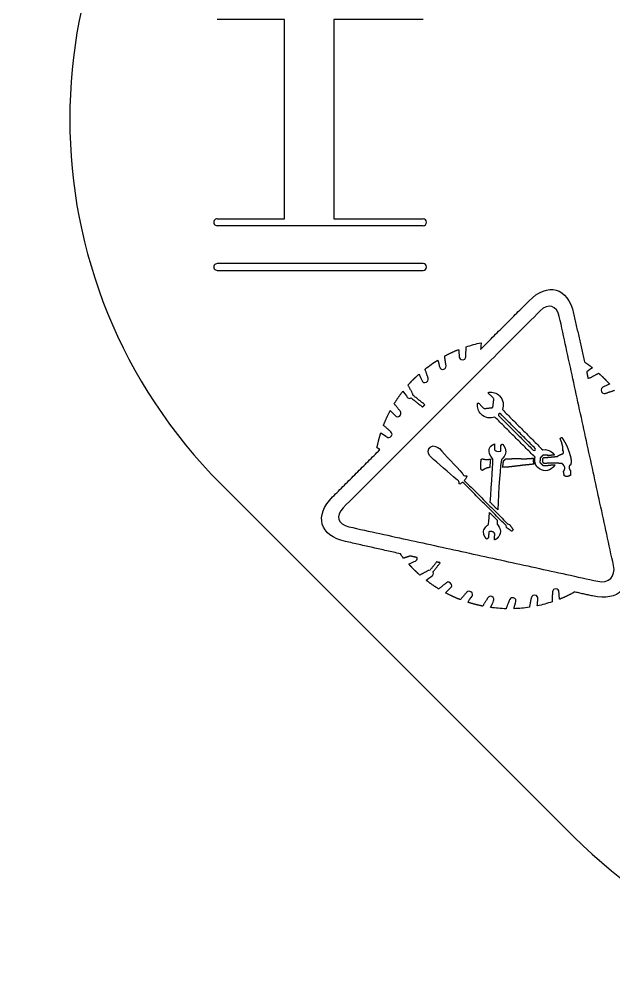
# Model space of a CAD drawing. Header units: millimetres. Extents: x -53 to 51, y -51 to 53.
# Drawn here: x -53.4 to -18.9, y -50.5 to 5.8 of the extents above; entities that cross this region are included whole.
import ezdxf

# ---------------------------------------------------------------- set-up
doc = ezdxf.new("R2010")
doc.units = ezdxf.units.MM
doc.layers.add('Shape2DView028', color=7, linetype='CONTINUOUS')

msp = doc.modelspace()

# ---------------------------------------------------------------- linework, layer by layer
at = {"layer": 'Shape2DView028'}
for p, q in [((-38.0296, 5.8), (-41.9296, 5.8)), ((-38.0296, -5.8), (-38.0296, 5.8)), ((-29.9624, 5.8), (-35.1624, 5.8)), ((-35.1624, 5.8), (-35.1624, -5.8)), ((-41.9296, -5.8), (-38.0296, -5.8)), ((-35.1624, -5.8), (-29.9624, -5.8)), ((-29.9624, -6.2), (-41.9296, -6.2)), ((-29.9624, -8.4), (-41.9296, -8.4)), ((-41.9296, -8.8), (-29.9624, -8.8)), ((-21.2132, -41.7193), (-41.7193, -21.2132))]:
    msp.add_line(p, q, dxfattribs=at)
for centre, major_axis, start_param, end_param in [((-20.5061, 0), (-13.0225, 27.0262), 0.336376, 1.90717), ((-41.9296, -6), (-0.08682, 0.18017), 5.83416, 2.69257), ((-29.9624, -6), (-0.08682, 0.18017), 2.69257, 5.83416), ((-41.9296, -8.6), (-0.08682, 0.18017), 5.83416, 2.69257), ((-29.9624, -8.6), (-0.08682, 0.18017), 2.69257, 5.83416), ((0, -20.5061), (-13.0225, 27.0262), 1.90717, 3.47797)]:
    msp.add_ellipse(centre, major_axis=major_axis, ratio=1, start_param=start_param, end_param=end_param, dxfattribs=at)
for points, degree in [([(-23.8146, -10.5805), (-22.7176, -9.45115), (-21.5506, -9.78995), (-21.2172, -11.2957)], 3), ([(-26.6272, -13.393), (-23.8146, -10.5805)], 1), ([(-22.0454, -11.4785), (-22.1906, -10.8278), (-22.6907, -10.6826), (-23.1585, -11.1505)], 3), ([(-23.1585, -11.1505), (-34.6077, -22.5997)], 1), ([(-18.894, -25.9554), (-22.0454, -11.4785)], 1), ([(-21.2172, -11.2957), (-20.5826, -14.1244)], 1), ([(-28.7137, -13.7802), (-28.3158, -13.5651), (-27.9017, -13.3984)], 2), ([(-27.9017, -13.3984), (-27.9017, -13.3984), (-27.8694, -13.7641), (-27.8587, -13.8286)], 3), ([(-27.4768, -13.791), (-27.4661, -13.2424)], 1), ([(-27.4661, -13.2424), (-27.1811, -13.151), (-26.8907, -13.065), (-26.5949, -13.0058)], 3), ([(-26.5949, -13.0058), (-26.5949, -13.0166), (-26.6164, -13.2855), (-26.6272, -13.393)], 3), ([(-29.8484, -14.5385), (-29.6118, -14.3449), (-29.3698, -14.1782), (-29.1117, -14.0168)], 3), ([(-29.1117, -14.0168), (-29.1063, -14.0222), (-29.0149, -14.3718), (-28.9987, -14.4309)], 3), ([(-28.6331, -14.3234), (-28.7137, -13.7802)], 1), ([(-27.8587, -13.8286), (-27.8533, -13.8878), (-27.8156, -14.0007), (-27.6436, -13.9899)], 3), ([(-27.6436, -13.9899), (-27.4768, -13.9738), (-27.4768, -13.791), (-27.4768, -13.791)], 3), ([(-29.6763, -15.0547), (-29.8484, -14.5385)], 1), ([(-28.9987, -14.4309), (-28.9826, -14.4901), (-28.9234, -14.5922), (-28.7621, -14.5492)], 3), ([(-28.7621, -14.5492), (-28.6008, -14.5062), (-28.6331, -14.3234), (-28.6331, -14.3234)], 3), ([(-20.5826, -14.1244), (-20.3406, -14.2857), (-20.1148, -14.4632)], 2), ([(-20.1148, -14.4632), (-20.1363, -14.4739), (-20.3783, -14.6514), (-20.4535, -14.7052)], 3), ([(-30.8433, -15.4688), (-30.686, -15.2927), (-30.5206, -15.1246)], 2), ([(-30.5206, -15.1246), (-30.3687, -14.9754), (-30.2087, -14.8342)], 2), ([(-30.2087, -14.8342), (-30.1926, -14.8611), (-30.0528, -15.173), (-30.0259, -15.2214)], 3), ([(-29.7677, -15.2967), (-29.6118, -15.2268), (-29.6763, -15.0547), (-29.6763, -15.0547)], 3), ([(-20.4535, -14.7052), (-20.3729, -15.0762)], 1), ([(-20.3729, -15.0762), (-20.3568, -15.0601)], 1), ([(-20.3568, -15.0601), (-20.2922, -15.0601), (-20.2438, -15.0332), (-20.2438, -15.0332)], 3), ([(-20.2438, -15.0332), (-19.7598, -14.7751)], 1), ([(-19.7598, -14.7751), (-19.5837, -14.9324), (-19.4157, -15.0977)], 2), ([(-19.4157, -15.0977), (-19.2664, -15.2497), (-19.1253, -15.4097)], 2), ([(-30.5798, -15.9474), (-30.8433, -15.4688)], 1), ([(-30.0259, -15.2214), (-29.999, -15.2806), (-29.9237, -15.3666), (-29.7677, -15.2967)], 3), ([(-19.5125, -15.5925), (-19.5716, -15.6194), (-19.6576, -15.6947), (-19.5877, -15.8506)], 3), ([(-19.1253, -15.4097), (-19.1521, -15.4258), (-19.4641, -15.5656), (-19.5125, -15.5925)], 3), ([(-31.6446, -16.5497), (-31.4093, -16.1693), (-31.1337, -15.813)], 2), ([(-31.1337, -15.813), (-31.1229, -15.8345), (-30.9186, -16.1141), (-30.8863, -16.1679)], 3), ([(-30.8863, -16.1679), (-30.8487, -16.2163), (-30.7734, -16.2808), (-30.6551, -16.2163)], 3), ([(-30.6551, -16.2163), (-29.999, -16.7433)], 1), ([(-30.5529, -16.0604), (-30.5529, -15.9958), (-30.5798, -15.9474), (-30.5798, -15.9474)], 3), ([(-29.8645, -16.6089), (-30.5529, -16.0604)], 1), ([(-26.1808, -15.9259), (-26.1378, -15.8829)], 1), ([(-25.8474, -16.2593), (-26.1808, -15.9259)], 1), ([(-26.1378, -15.8829), (-26.1324, -15.8775)], 1), ([(-26.1324, -15.8775), (-25.9119, -15.8506), (-25.6861, -15.9259), (-25.5194, -16.0926)], 3), ([(-25.9119, -16.7756), (-25.8474, -16.2593)], 1), ([(-25.5194, -16.0926), (-25.3096, -16.3131), (-25.2505, -16.6304), (-25.3526, -16.8939)], 3), ([(-19.5877, -15.8506), (-19.5178, -16.0066), (-19.3457, -15.9421), (-19.3457, -15.9421)], 3), ([(-19.3457, -15.9421), (-18.8295, -15.77)], 1), ([(-31.3004, -16.9799), (-31.6446, -16.5497)], 1), ([(-29.999, -16.7433), (-29.8645, -16.6089)], 1), ([(-26.5895, -17.1628), (-26.7562, -16.9961), (-26.8315, -16.7702), (-26.8046, -16.5497)], 3), ([(-26.8046, -16.5497), (-26.7562, -16.5013)], 1), ([(-26.7562, -16.5013), (-26.4228, -16.8348)], 1), ([(-26.4228, -16.8348), (-25.9119, -16.7756)], 1), ([(-32.2684, -17.8081), (-32.0976, -17.3658), (-31.8704, -16.9477)], 2), ([(-31.8704, -16.9477), (-31.5639, -17.2542)], 1), ([(-31.5639, -17.2542), (-31.5209, -17.2972), (-31.4187, -17.3564), (-31.3004, -17.2381)], 3), ([(-31.3004, -17.2381), (-31.1821, -17.1198), (-31.3004, -16.9799), (-31.3004, -16.9799)], 3), ([(-25.7882, -17.3295), (-26.0517, -17.4317), (-26.3744, -17.3779), (-26.5895, -17.1628)], 3), ([(-23.4543, -19.6634), (-25.7882, -17.3295)], 1), ([(-25.5624, -17.1467), (-25.5933, -17.1803), (-25.5839, -17.2219)], 2), ([(-25.5839, -17.2219), (-25.5812, -17.2381), (-25.5624, -17.2542)], 2), ([(-25.4871, -17.1251), (-25.5288, -17.1157), (-25.5624, -17.1467)], 2), ([(-25.5624, -17.2542), (-23.5619, -19.2547)], 1), ([(-25.4548, -17.1467), (-25.4656, -17.1359), (-25.4763, -17.1359), (-25.4871, -17.1251)], 3), ([(-23.4543, -19.1472), (-25.4548, -17.1467)], 1), ([(-25.3526, -16.8939), (-23.008, -19.2386)], 1), ([(-31.8543, -18.1684), (-32.2684, -17.8081)], 1), ([(-32.6448, -19.1095), (-32.5561, -18.6659), (-32.419, -18.2383)], 2), ([(-32.419, -18.2383), (-32.4136, -18.2437), (-32.1124, -18.4481), (-32.064, -18.4857)], 3), ([(-32.064, -18.4857), (-32.0156, -18.5234), (-31.9027, -18.561), (-31.8059, -18.4212)], 3), ([(-31.8059, -18.4212), (-31.7091, -18.2814), (-31.8543, -18.1684), (-31.8543, -18.1684)], 3), ([(-21.9916, -18.5879), (-21.9862, -18.5718)], 1), ([(-21.9862, -18.5718), (-21.9701, -18.5556)], 1), ([(-21.9701, -18.5556), (-21.9593, -18.5449)], 1), ([(-21.9593, -18.5449), (-21.9432, -18.5287)], 1), ([(-21.9432, -18.5287), (-21.927, -18.5234)], 1), ([(-21.927, -18.5234), (-21.9163, -18.5126)], 1), ([(-21.9163, -18.5126), (-21.9055, -18.5126)], 1), ([(-21.9055, -18.5126), (-21.8894, -18.5072)], 1), ([(-21.8894, -18.5072), (-21.8518, -18.5879)], 1), ([(-32.4727, -19.2171), (-32.6448, -19.1095)], 1), ([(-29.6333, -19.1741), (-29.6091, -19.1364), (-29.5688, -19.0988)], 2), ([(-29.5688, -19.0988), (-29.5392, -19.0665), (-29.5096, -19.0504)], 2), ([(-29.5096, -19.0504), (-29.3483, -18.9428), (-29.1063, -19.0665), (-29.0202, -19.1633)], 3), ([(-26.127, -19.3139), (-26.127, -19.1633), (-26.0786, -19.0719), (-26.0249, -19.0181)], 3), ([(-26.0249, -19.0181), (-25.9912, -18.9872), (-25.9496, -18.9643)], 2), ([(-25.9496, -18.9643), (-25.8797, -18.9052), (-25.8098, -18.889), (-25.8098, -18.889)], 3), ([(-25.8098, -18.889), (-25.8151, -19.2386)], 1), ([(-25.4548, -19.3085), (-25.4387, -18.9589)], 1), ([(-25.4387, -18.9589), (-25.3688, -18.8998)], 1), ([(-25.3688, -18.8998), (-25.3795, -18.8998), (-25.1483, -19.0342), (-25.159, -19.3461)], 3), ([(-21.9754, -18.6363), (-21.9916, -18.5879)], 1), ([(-21.9539, -18.6793), (-21.9754, -18.6363)], 1), ([(-21.9378, -18.7277), (-21.9539, -18.6793)], 1), ([(-21.9163, -18.7707), (-21.9378, -18.7277)], 1), ([(-21.9055, -18.7922), (-21.9163, -18.7707)], 1), ([(-21.9002, -18.8191), (-21.9055, -18.7922)], 1), ([(-21.8894, -18.8621), (-21.9002, -18.8191)], 1), ([(-21.8786, -18.9052), (-21.8894, -18.8621)], 1), ([(-21.8679, -18.9482), (-21.8786, -18.9052)], 1), ([(-21.8571, -18.9697), (-21.8679, -18.9482)], 1), ([(-21.8571, -18.9912), (-21.8571, -18.9697)], 1), ([(-21.8464, -19.0342), (-21.8571, -18.9912)], 1), ([(-21.8518, -18.5879), (-21.8195, -18.6417)], 1), ([(-21.841, -19.0719), (-21.8464, -19.0342)], 1), ([(-21.841, -19.1149), (-21.841, -19.0719)], 1), ([(-21.8356, -19.1525), (-21.841, -19.1149)], 1), ([(-21.8195, -18.6417), (-21.798, -18.6739)], 1), ([(-21.798, -18.6739), (-21.7818, -18.7008)], 1), ([(-21.7818, -18.7008), (-21.7657, -18.7277)], 1), ([(-21.7657, -18.7277), (-21.7442, -18.76)], 1), ([(-21.7442, -18.76), (-21.7281, -18.7869)], 1), ([(-21.7281, -18.7869), (-21.7119, -18.8137)], 1), ([(-21.7119, -18.8137), (-21.6958, -18.8514)], 1), ([(-21.6958, -18.8514), (-21.6797, -18.8783)], 1), ([(-21.6797, -18.8783), (-21.6635, -18.9052)], 1), ([(-21.6635, -18.9052), (-21.6474, -18.9428)], 1), ([(-21.6474, -18.9428), (-21.6313, -18.9697)], 1), ([(-21.6313, -18.9697), (-21.6205, -19.002)], 1), ([(-21.6205, -19.002), (-21.5882, -19.0665)], 1), ([(-21.5882, -19.0665), (-21.5775, -19.0988)], 1), ([(-21.5775, -19.0988), (-21.5614, -19.1364)], 1), ([(-21.5614, -19.1364), (-21.5398, -19.2009)], 1), ([(-35.2261, -21.9705), (-32.4727, -19.2171)], 1), ([(-29.5042, -19.6581), (-29.601, -19.5828), (-29.7409, -19.3354), (-29.6333, -19.1741)], 3), ([(-28.0469, -20.9433), (-28.4126, -20.6314), (-29.1439, -19.9646), (-29.5042, -19.6581)], 3), ([(-29.0202, -19.1633), (-28.6976, -19.5182), (-28.0146, -20.2335), (-27.692, -20.5884)], 3), ([(-25.9066, -19.771), (-25.9388, -19.728), (-26.127, -19.5182), (-26.127, -19.3139)], 3), ([(-25.8151, -19.2386), (-25.799, -19.2547), (-25.643, -19.3999), (-25.4548, -19.3085)], 3), ([(-25.159, -19.3461), (-25.1752, -19.5989), (-25.3204, -19.7011), (-25.3903, -19.7817)], 3), ([(-23.5619, -19.2547), (-23.5296, -19.287), (-23.4812, -19.2816), (-23.4543, -19.2547)], 3), ([(-23.4328, -20.0506), (-23.4973, -19.8866), (-23.4651, -19.7064)], 2), ([(-23.4651, -19.7064), (-23.4543, -19.6634)], 1), ([(-23.4543, -19.2547), (-23.422, -19.2225), (-23.4274, -19.1741), (-23.4543, -19.1472)], 3), ([(-23.1478, -19.7011), (-23.1585, -19.7118)], 1), ([(-23.0402, -19.5935), (-23.1478, -19.7011)], 1), ([(-22.9811, -19.5344), (-23.0402, -19.5935)], 1), ([(-23.008, -19.2386), (-22.809, -19.1902), (-22.5885, -19.2493), (-22.4325, -19.4053)], 3), ([(-23.008, -19.9484), (-22.9918, -19.6957)], 1), ([(-22.9918, -19.6957), (-22.9865, -19.6903)], 1), ([(-22.9865, -19.6903), (-22.6477, -19.6634)], 1), ([(-22.7445, -19.5344), (-22.9811, -19.5344)], 1), ([(-22.7068, -19.572), (-22.7445, -19.5344)], 1), ([(-22.6584, -19.5666), (-22.7068, -19.572)], 1), ([(-22.5616, -19.5559), (-22.6584, -19.5666)], 1), ([(-22.6477, -19.6634), (-22.5509, -19.6527)], 1), ([(-22.4648, -19.5451), (-22.5616, -19.5559)], 1), ([(-22.5509, -19.6527), (-22.4541, -19.6419)], 1), ([(-22.368, -19.5344), (-22.4648, -19.5451)], 1), ([(-22.4541, -19.6419), (-22.3519, -19.6365)], 1), ([(-22.4325, -19.4053), (-22.3761, -19.4618), (-22.3357, -19.5344)], 2), ([(-22.3357, -19.5344), (-22.368, -19.5344)], 1), ([(-22.3519, -19.6365), (-22.2497, -19.6204)], 1), ([(-22.2497, -19.6204), (-22.1422, -19.6097)], 1), ([(-22.1422, -19.6097), (-22.1368, -19.6043)], 1), ([(-22.1368, -19.6043), (-22.126, -19.5935)], 1), ([(-22.126, -19.5935), (-22.1206, -19.5881)], 1), ([(-22.1206, -19.5881), (-22.1153, -19.5828)], 1), ([(-22.1153, -19.5828), (-22.1045, -19.572)], 1), ([(-22.1045, -19.572), (-22.083, -19.5613)], 1), ([(-22.083, -19.5613), (-22.0722, -19.5505)], 1), ([(-22.0722, -19.5505), (-22.0561, -19.5451)], 1), ([(-22.0561, -19.5451), (-22.0454, -19.5344)], 1), ([(-22.0454, -19.5344), (-22.0346, -19.5344)], 1), ([(-22.0346, -19.5344), (-22.0292, -19.529)], 1), ([(-22.0292, -19.529), (-22.0185, -19.529)], 1), ([(-22.0185, -19.529), (-21.997, -19.5182)], 1), ([(-21.997, -19.5182), (-21.9754, -19.5075)], 1), ([(-21.9754, -19.5075), (-21.9539, -19.4967)], 1), ([(-21.9539, -19.4967), (-21.927, -19.4913)], 1), ([(-21.927, -19.4913), (-21.9163, -19.4806)], 1), ([(-21.9163, -19.4806), (-21.9002, -19.4752)], 1), ([(-21.9002, -19.4752), (-21.8733, -19.4698)], 1), ([(-21.8733, -19.4698), (-21.8679, -19.4645)], 1), ([(-21.8679, -19.4645), (-21.8571, -19.4645)], 1), ([(-21.8571, -19.4645), (-21.8464, -19.4645)], 1), ([(-21.8464, -19.4645), (-21.8356, -19.4537)], 1), ([(-21.8356, -19.1956), (-21.8356, -19.1525)], 1), ([(-21.8356, -19.2171), (-21.8356, -19.1956)], 1), ([(-21.8302, -19.2332), (-21.8356, -19.2171)], 1), ([(-21.8356, -19.2709), (-21.8302, -19.2332)], 1), ([(-21.8302, -19.287), (-21.8356, -19.2709)], 1), ([(-21.8356, -19.4537), (-21.8249, -19.4429)], 1), ([(-21.8195, -19.3085), (-21.8302, -19.287)], 1), ([(-21.8249, -19.4429), (-21.8195, -19.4376)], 1), ([(-21.8087, -19.3193), (-21.8195, -19.3085)], 1), ([(-21.8195, -19.4376), (-21.8087, -19.4268)], 1), ([(-21.8034, -19.3354), (-21.8087, -19.3193)], 1), ([(-21.8087, -19.4268), (-21.8034, -19.4214)], 1), ([(-21.8034, -19.3461), (-21.8034, -19.3354)], 1), ([(-21.798, -19.3623), (-21.8034, -19.3461)], 1), ([(-21.8034, -19.4107), (-21.798, -19.3945)], 1), ([(-21.8034, -19.4214), (-21.8034, -19.4107)], 1), ([(-21.798, -19.373), (-21.798, -19.3623)], 1), ([(-21.798, -19.3838), (-21.798, -19.373)], 1), ([(-21.798, -19.3945), (-21.798, -19.3838)], 1), ([(-21.5398, -19.2009), (-21.513, -19.2709)], 1), ([(-21.513, -19.2709), (-21.4914, -19.3354)], 1), ([(-21.4914, -19.3354), (-21.4646, -19.4053)], 1), ([(-21.4646, -19.4053), (-21.4538, -19.4376)], 1), ([(-21.4538, -19.4376), (-21.443, -19.4806)], 1), ([(-21.443, -19.4806), (-21.4215, -19.5451)], 1), ([(-21.4215, -19.5451), (-21.4, -19.6204)], 1), ([(-21.4, -19.6204), (-21.3946, -19.6581)], 1), ([(-21.3946, -19.6581), (-21.3785, -19.6957)], 1), ([(-21.3785, -19.6957), (-21.3731, -19.7333)], 1), ([(-26.6003, -19.9269), (-26.5949, -19.857)], 1), ([(-26.6003, -19.9592), (-26.6003, -19.9269)], 1), ([(-26.6003, -19.9915), (-26.6003, -19.9592)], 1), ([(-26.6003, -20.056), (-26.6003, -19.9915)], 1), ([(-26.6003, -20.1205), (-26.6003, -20.056)], 1), ([(-26.6003, -20.1851), (-26.6003, -20.1205)], 1), ([(-26.6003, -20.2496), (-26.6003, -20.1851)], 1), ([(-26.6003, -20.3141), (-26.6003, -20.2496)], 1), ([(-26.5949, -19.857), (-26.5895, -19.7871)], 1), ([(-26.5895, -19.7871), (-26.525, -19.7548)], 1), ([(-26.525, -19.7548), (-26.482, -19.7656)], 1), ([(-26.482, -19.7656), (-26.4389, -19.7764)], 1), ([(-26.4389, -19.7764), (-26.4013, -19.7817)], 1), ([(-26.4013, -19.7817), (-26.3637, -19.7871)], 1), ([(-26.3637, -19.7871), (-26.3368, -19.7925)], 1), ([(-26.3368, -19.7925), (-26.3153, -19.7925)], 1), ([(-26.3153, -19.7925), (-26.2937, -19.7925)], 1), ([(-26.2937, -19.7925), (-26.2722, -19.7925)], 1), ([(-26.2722, -19.7925), (-26.1593, -19.7871)], 1), ([(-26.1593, -19.7871), (-26.1217, -19.7817)], 1), ([(-26.1324, -20.2657), (-26.1378, -20.2711)], 1), ([(-26.1217, -20.2657), (-26.1324, -20.2657)], 1), ([(-26.1217, -19.7817), (-26.0625, -19.7764)], 1), ([(-26.1109, -20.2657), (-26.1217, -20.2657)], 1), ([(-26.0894, -20.2657), (-26.1109, -20.2657)], 1), ([(-26.041, -19.7979), (-26.0733, -19.8947), (-26.0786, -20.0506), (-26.0894, -20.2657)], 3), ([(-26.0625, -19.7764), (-26.041, -19.7979)], 1), ([(-26.0571, -22.2878), (-25.9818, -21.1907), (-25.8904, -19.7979), (-25.9066, -19.771)], 3), ([(-25.3903, -19.7817), (-25.4763, -19.9538), (-25.5839, -21.6532), (-25.6269, -22.718)], 3), ([(-25.3365, -20.255), (-25.3069, -19.9511), (-25.2774, -19.8732)], 2), ([(-25.3204, -20.2496), (-25.3365, -20.255)], 1), ([(-25.2827, -20.2442), (-25.3204, -20.2496)], 1), ([(-25.2397, -20.2442), (-25.2827, -20.2442)], 1), ([(-25.2774, -19.8732), (-25.2612, -19.857)], 1), ([(-25.2612, -19.857), (-25.2222, -19.8207), (-25.1752, -19.7602)], 2), ([(-25.1859, -20.2442), (-25.2397, -20.2442)], 1), ([(-25.1322, -20.2442), (-25.1859, -20.2442)], 1), ([(-25.1752, -19.7602), (-25.1106, -19.7602)], 1), ([(-25.0891, -20.2442), (-25.1322, -20.2442)], 1), ([(-25.1106, -19.7602), (-25.073, -19.7548)], 1), ([(-25.0407, -20.2388), (-25.0891, -20.2442)], 1), ([(-25.073, -19.7548), (-24.9923, -19.7495)], 1), ([(-24.9923, -20.2335), (-25.0407, -20.2388)], 1), ([(-24.9923, -19.7495), (-24.9601, -19.7495)], 1), ([(-24.9762, -20.2281), (-24.9923, -20.2335)], 1), ([(-24.9601, -20.2227), (-24.9762, -20.2281)], 1), ([(-24.9601, -19.7495), (-24.874, -19.7495)], 1), ([(-24.9009, -20.2173), (-24.9601, -20.2227)], 1), ([(-24.8418, -20.212), (-24.9009, -20.2173)], 1), ([(-24.874, -19.7495), (-24.8418, -19.7495)], 1), ([(-24.8418, -19.7495), (-24.7934, -19.7441)], 1), ([(-24.8095, -20.212), (-24.8418, -20.212)], 1), ([(-24.7611, -20.2066), (-24.8095, -20.212)], 1), ([(-24.7934, -19.7441), (-24.7503, -19.7441)], 1), ([(-24.7127, -20.2012), (-24.7611, -20.2066)], 1), ([(-24.7503, -19.7441), (-24.6697, -19.7387)], 1), ([(-24.6374, -20.1904), (-24.7127, -20.2012)], 1), ([(-24.6697, -19.7387), (-24.589, -19.7333)], 1), ([(-24.2179, -20.1367), (-24.6374, -20.1904)], 1), ([(-24.589, -19.7333), (-24.5083, -19.728)], 1), ([(-24.5083, -19.728), (-24.4331, -19.728)], 1), ([(-24.4331, -19.728), (-24.2287, -19.7495)], 1), ([(-24.2287, -19.7495), (-24.1427, -19.7495)], 1), ([(-24.1319, -20.1259), (-24.2179, -20.1367)], 1), ([(-24.1427, -19.7495), (-24.0566, -19.7495)], 1), ([(-24.1212, -20.1259), (-24.1319, -20.1259)], 1), ([(-24.1104, -20.1259), (-24.1212, -20.1259)], 1), ([(-24.0889, -20.1259), (-24.1104, -20.1259)], 1), ([(-24.0405, -20.1205), (-24.0889, -20.1259)], 1), ([(-24.0566, -19.7495), (-23.9706, -19.7495)], 1), ([(-23.9921, -20.1152), (-24.0405, -20.1205)], 1), ([(-23.9437, -20.1098), (-23.9921, -20.1152)], 1), ([(-23.9706, -19.7495), (-23.863, -19.7387)], 1), ([(-23.8953, -20.1044), (-23.9437, -20.1098)], 1), ([(-23.8469, -20.099), (-23.8953, -20.1044)], 1), ([(-23.863, -19.7387), (-23.7716, -19.7333)], 1), ([(-23.7501, -20.0883), (-23.8469, -20.099)], 1), ([(-23.7716, -19.7333), (-23.6802, -19.728)], 1), ([(-23.6533, -20.0775), (-23.7501, -20.0883)], 1), ([(-23.6802, -19.728), (-23.5888, -19.7226)], 1), ([(-23.5565, -20.0668), (-23.6533, -20.0775)], 1), ([(-23.5888, -19.7226), (-23.5511, -19.7172)], 1), ([(-23.5511, -19.7172), (-23.5874, -19.8933), (-23.5188, -20.0614)], 2), ([(-23.535, -20.0668), (-23.5565, -20.0668)], 1), ([(-23.5188, -20.0614), (-23.535, -20.0668)], 1), ([(-23.293, -20.2657), (-23.3911, -20.1703), (-23.4328, -20.0506)], 2), ([(-22.4218, -20.2657), (-22.6638, -20.5077), (-23.051, -20.5077), (-23.293, -20.2657)], 3), ([(-23.1585, -19.7118), (-23.1747, -19.9646)], 1), ([(-23.1747, -19.9646), (-23.094, -20.0452)], 1), ([(-23.094, -20.0452), (-22.9972, -20.142)], 1), ([(-22.9273, -20.0291), (-23.008, -19.9484)], 1), ([(-22.9972, -20.142), (-22.9918, -20.1474)], 1), ([(-22.9918, -20.1474), (-22.7176, -20.1528)], 1), ([(-22.6046, -20.0076), (-22.9273, -20.0291)], 1), ([(-22.7176, -20.1528), (-22.6907, -20.1259)], 1), ([(-22.6907, -20.1259), (-22.5885, -20.1205)], 1), ([(-22.5509, -20.0076), (-22.6046, -20.0076)], 1), ([(-22.5885, -20.1205), (-22.5401, -20.1152)], 1), ([(-22.5078, -20.0076), (-22.5509, -20.0076)], 1), ([(-22.5401, -20.1152), (-22.4917, -20.1098)], 1), ([(-22.4756, -20.0076), (-22.5078, -20.0076)], 1), ([(-22.4917, -20.1098), (-22.4702, -20.1098)], 1), ([(-22.4541, -20.0076), (-22.4756, -20.0076)], 1), ([(-22.4702, -20.1098), (-22.4487, -20.1098)], 1), ([(-22.4003, -20.0076), (-22.4541, -20.0076)], 1), ([(-22.4487, -20.1098), (-22.4003, -20.1044)], 1), ([(-22.3035, -20.1044), (-22.3465, -20.1931), (-22.4218, -20.2657)], 2), ([(-22.3465, -20.0076), (-22.4003, -20.0076)], 1), ([(-22.4003, -20.1044), (-22.3465, -20.1044)], 1), ([(-22.2981, -20.0022), (-22.3465, -20.0076)], 1), ([(-22.3465, -20.1044), (-22.3035, -20.1044)], 1), ([(-22.2443, -20.0022), (-22.2981, -20.0022)], 1), ([(-22.2282, -20.0076), (-22.2443, -20.0022)], 1), ([(-22.2174, -20.0076), (-22.2282, -20.0076)], 1), ([(-22.1906, -20.0022), (-22.2174, -20.0076)], 1), ([(-22.0884, -20.0076), (-22.1906, -20.0022)], 1), ([(-22.0776, -20.0076), (-22.0884, -20.0076)], 1), ([(-22.0669, -20.0184), (-22.0776, -20.0076)], 1), ([(-22.0507, -20.0237), (-22.0669, -20.0184)], 1), ([(-22.04, -20.0237), (-22.0507, -20.0237)], 1), ([(-22.0292, -20.0345), (-22.04, -20.0237)], 1), ([(-22.0185, -20.0345), (-22.0292, -20.0345)], 1), ([(-22.0077, -20.0345), (-22.0185, -20.0345)], 1), ([(-21.9862, -20.0345), (-22.0077, -20.0345)], 1), ([(-21.9701, -20.0291), (-21.9862, -20.0345)], 1), ([(-21.9539, -20.0345), (-21.9701, -20.0291)], 1), ([(-21.927, -20.0291), (-21.9539, -20.0345)], 1), ([(-21.9163, -20.0291), (-21.927, -20.0291)], 1), ([(-21.9002, -20.0237), (-21.9163, -20.0291)], 1), ([(-21.8625, -20.0506), (-21.9002, -20.0237)], 1), ([(-21.8356, -20.0775), (-21.8625, -20.0506)], 1), ([(-21.8195, -20.0936), (-21.8356, -20.0775)], 1), ([(-21.8087, -20.1044), (-21.8195, -20.0936)], 1), ([(-21.7926, -20.1205), (-21.8087, -20.1044)], 1), ([(-21.7872, -20.1367), (-21.7926, -20.1205)], 1), ([(-21.7765, -20.1474), (-21.7872, -20.1367)], 1), ([(-21.7711, -20.1636), (-21.7765, -20.1474)], 1), ([(-21.755, -20.1797), (-21.7711, -20.1636)], 1), ([(-21.755, -20.1904), (-21.755, -20.1797)], 1), ([(-21.7496, -20.2066), (-21.755, -20.1904)], 1), ([(-21.7388, -20.2173), (-21.7496, -20.2066)], 1), ([(-21.7334, -20.2335), (-21.7388, -20.2173)], 1), ([(-21.7281, -20.2496), (-21.7334, -20.2335)], 1), ([(-21.7281, -20.2604), (-21.7281, -20.2496)], 1), ([(-21.7281, -20.2819), (-21.7281, -20.2604)], 1), ([(-21.4753, -20.2227), (-21.4807, -20.2281)], 1), ([(-21.4807, -20.2281), (-21.4807, -20.2388)], 1), ([(-21.4807, -20.2388), (-21.4753, -20.255)], 1), ([(-21.4753, -20.2657), (-21.4807, -20.2711)], 1), ([(-21.4699, -20.1851), (-21.4753, -20.1904)], 1), ([(-21.4753, -20.1904), (-21.4699, -20.1958)], 1), ([(-21.4699, -20.1958), (-21.4753, -20.2012)], 1), ([(-21.4753, -20.2012), (-21.4753, -20.212)], 1), ([(-21.4753, -20.212), (-21.4753, -20.2227)], 1), ([(-21.4753, -20.255), (-21.4753, -20.2657)], 1), ([(-21.4646, -20.1797), (-21.4699, -20.1851)], 1), ([(-21.4592, -20.1636), (-21.4646, -20.1689)], 1), ([(-21.4646, -20.1689), (-21.4646, -20.1797)], 1), ([(-21.4538, -20.1582), (-21.4592, -20.1636)], 1), ([(-21.443, -20.1474), (-21.4538, -20.1582)], 1), ([(-21.4377, -20.142), (-21.443, -20.1474)], 1), ([(-21.4323, -20.1367), (-21.4377, -20.142)], 1), ([(-21.4269, -20.1313), (-21.4323, -20.1367)], 1), ([(-21.4162, -20.1205), (-21.4269, -20.1313)], 1), ([(-21.4054, -20.1205), (-21.4162, -20.1205)], 1), ([(-21.4, -20.1152), (-21.4054, -20.1205)], 1), ([(-21.3893, -20.0936), (-21.4, -20.1152)], 1), ([(-21.3839, -20.0668), (-21.3893, -20.0936)], 1), ([(-21.3731, -20.0452), (-21.3839, -20.0668)], 1), ([(-21.3731, -19.7333), (-21.3731, -19.7656)], 1), ([(-21.3731, -19.7656), (-21.3624, -19.7979)], 1), ([(-21.3678, -20.0184), (-21.3731, -20.0452)], 1), ([(-21.3624, -19.9807), (-21.3678, -20.0184)], 1), ([(-21.3624, -19.7979), (-21.357, -19.8355)], 1), ([(-21.357, -19.9323), (-21.3624, -19.9592)], 1), ([(-21.3624, -19.9592), (-21.3624, -19.9807)], 1), ([(-21.357, -19.8355), (-21.357, -19.8678)], 1), ([(-21.357, -19.8678), (-21.357, -19.9)], 1), ([(-21.357, -19.9), (-21.357, -19.9323)], 1), ([(-27.692, -20.5884), (-27.6651, -20.6153), (-27.6436, -20.6583), (-27.6328, -20.6906)], 3), ([(-27.6328, -20.6906), (-27.5844, -20.739), (-27.5091, -20.7497), (-27.4661, -20.7497)], 3), ([(-27.4284, -20.7443), (-27.4016, -20.7712), (-27.4392, -20.8411), (-27.5091, -20.9326)], 3), ([(-27.4661, -20.7497), (-27.4432, -20.7269), (-27.4284, -20.7443)], 2), ([(-26.6003, -20.3249), (-26.6003, -20.3141)], 1), ([(-26.6003, -20.3356), (-26.6003, -20.3249)], 1), ([(-26.5949, -20.3518), (-26.6003, -20.3356)], 1), ([(-26.5895, -20.3679), (-26.5949, -20.3518)], 1), ([(-26.5841, -20.384), (-26.5895, -20.3679)], 1), ([(-26.5734, -20.3948), (-26.5841, -20.384)], 1), ([(-26.568, -20.4002), (-26.5734, -20.3948)], 1), ([(-26.5626, -20.4056), (-26.568, -20.4002)], 1), ([(-26.5573, -20.4109), (-26.5626, -20.4056)], 1), ([(-26.5519, -20.4163), (-26.5573, -20.4109)], 1), ([(-26.5465, -20.4217), (-26.5519, -20.4163)], 1), ([(-26.5357, -20.4217), (-26.5465, -20.4217)], 1), ([(-26.5304, -20.4271), (-26.5357, -20.4217)], 1), ([(-26.525, -20.4324), (-26.5304, -20.4271)], 1), ([(-26.5196, -20.4271), (-26.525, -20.4324)], 1), ([(-26.5142, -20.4217), (-26.5196, -20.4271)], 1), ([(-26.5089, -20.4163), (-26.5142, -20.4217)], 1), ([(-26.5035, -20.4109), (-26.5089, -20.4163)], 1), ([(-26.4927, -20.4109), (-26.5035, -20.4109)], 1), ([(-26.4766, -20.4056), (-26.4927, -20.4109)], 1), ([(-26.4658, -20.3948), (-26.4766, -20.4056)], 1), ([(-26.3099, -20.3141), (-26.4658, -20.3948)], 1), ([(-26.3045, -20.3088), (-26.3099, -20.3141)], 1), ([(-26.2991, -20.3034), (-26.3045, -20.3088)], 1), ([(-26.2884, -20.3034), (-26.2991, -20.3034)], 1), ([(-26.2722, -20.298), (-26.2884, -20.3034)], 1), ([(-26.2561, -20.2926), (-26.2722, -20.298)], 1), ([(-26.2453, -20.2926), (-26.2561, -20.2926)], 1), ([(-26.2292, -20.2872), (-26.2453, -20.2926)], 1), ([(-26.2185, -20.2872), (-26.2292, -20.2872)], 1), ([(-26.2077, -20.2872), (-26.2185, -20.2872)], 1), ([(-26.1916, -20.2819), (-26.2077, -20.2872)], 1), ([(-26.1754, -20.2765), (-26.1916, -20.2819)], 1), ([(-26.1647, -20.2765), (-26.1754, -20.2765)], 1), ([(-26.1539, -20.2765), (-26.1647, -20.2765)], 1), ([(-26.1485, -20.2711), (-26.1539, -20.2765)], 1), ([(-26.1378, -20.2711), (-26.1485, -20.2711)], 1), ([(-21.798, -20.4916), (-21.7926, -20.4755)], 1), ([(-21.7603, -20.7336), (-21.798, -20.4916)], 1), ([(-21.7926, -20.4755), (-21.7765, -20.4593)], 1), ([(-21.7765, -20.4593), (-21.7711, -20.4432)], 1), ([(-21.7711, -20.4432), (-21.7603, -20.4324)], 1), ([(-21.7603, -20.4324), (-21.7496, -20.4002)], 1), ([(-21.7442, -20.7497), (-21.7603, -20.7336)], 1), ([(-21.7496, -20.4002), (-21.7388, -20.3679)], 1), ([(-21.7281, -20.7551), (-21.7442, -20.7497)], 1), ([(-21.7388, -20.3679), (-21.7281, -20.3356)], 1), ([(-21.7281, -20.2926), (-21.7281, -20.2819)], 1), ([(-21.7227, -20.3088), (-21.7281, -20.2926)], 1), ([(-21.7281, -20.3356), (-21.7227, -20.3088)], 1), ([(-21.7173, -20.7659), (-21.7281, -20.7551)], 1), ([(-21.7012, -20.7712), (-21.7173, -20.7659)], 1), ([(-21.685, -20.7766), (-21.7012, -20.7712)], 1), ([(-21.6743, -20.7766), (-21.685, -20.7766)], 1), ([(-21.6582, -20.782), (-21.6743, -20.7766)], 1), ([(-21.642, -20.7874), (-21.6582, -20.782)], 1), ([(-21.6313, -20.7874), (-21.642, -20.7874)], 1), ([(-21.6151, -20.782), (-21.6313, -20.7874)], 1), ([(-21.599, -20.7874), (-21.6151, -20.782)], 1), ([(-21.5882, -20.7874), (-21.599, -20.7874)], 1), ([(-21.5721, -20.782), (-21.5882, -20.7874)], 1), ([(-21.5614, -20.782), (-21.5721, -20.782)], 1), ([(-21.5452, -20.7766), (-21.5614, -20.782)], 1), ([(-21.5291, -20.7712), (-21.5452, -20.7766)], 1), ([(-21.513, -20.7659), (-21.5291, -20.7712)], 1), ([(-21.4968, -20.7605), (-21.513, -20.7659)], 1), ([(-21.4807, -20.7551), (-21.4968, -20.7605)], 1), ([(-21.4807, -20.2711), (-21.4753, -20.2765)], 1), ([(-21.4646, -20.7497), (-21.4807, -20.7551)], 1), ([(-21.4753, -20.2765), (-21.4753, -20.2872)], 1), ([(-21.4753, -20.2872), (-21.4699, -20.3034)], 1), ([(-21.4699, -20.3034), (-21.4699, -20.3141)], 1), ([(-21.4699, -20.3141), (-21.4646, -20.3303)], 1), ([(-21.4646, -20.3303), (-21.4592, -20.3356)], 1), ([(-21.4484, -20.7336), (-21.4646, -20.7497)], 1), ([(-21.4592, -20.3356), (-21.4538, -20.3518)], 1), ([(-21.4538, -20.3518), (-21.4484, -20.3679)], 1), ([(-21.4484, -20.3679), (-21.443, -20.384)], 1), ([(-21.4323, -20.7282), (-21.4484, -20.7336)], 1), ([(-21.443, -20.384), (-21.4377, -20.3894)], 1), ([(-21.4377, -20.3894), (-21.4323, -20.3948)], 1), ([(-21.4323, -20.3948), (-21.4269, -20.4109)], 1), ([(-21.4108, -20.7175), (-21.4323, -20.7282)], 1), ([(-21.4269, -20.4109), (-21.4215, -20.4271)], 1), ([(-21.4215, -20.4271), (-21.4054, -20.4432)], 1), ([(-21.3946, -20.7121), (-21.4108, -20.7175)], 1), ([(-21.4054, -20.4432), (-21.4, -20.4593)], 1), ([(-21.4, -20.4593), (-21.3946, -20.7121)], 1), ([(-27.9393, -20.9971), (-27.9716, -20.9863), (-28.0146, -20.9648), (-28.0469, -20.9433)], 3), ([(-27.8694, -21.1638), (-27.8748, -21.1154), (-27.8909, -21.0455), (-27.9393, -20.9971)], 3), ([(-27.864, -21.2122), (-27.8788, -21.2001), (-27.8694, -21.1638)], 2), ([(-27.8587, -21.2176), (-27.864, -21.2122)], 1), ([(-27.6812, -21.1262), (-27.7672, -21.2015), (-27.8372, -21.2391), (-27.8587, -21.2176)], 3), ([(-27.6651, -21.11), (-27.6758, -21.1208), (-27.6651, -21.11), (-27.6812, -21.1262)], 3), ([(-25.1429, -23.6322), (-27.6651, -21.11)], 1), ([(-27.5091, -20.9326), (-27.5199, -20.9433), (-27.5575, -20.9917), (-27.5736, -21.0079)], 3), ([(-27.5736, -21.0079), (-25.0515, -23.53)], 1), ([(-34.4732, -24.5625), (-35.979, -24.2291), (-36.3178, -23.0621), (-35.2261, -21.9705)], 3), ([(-25.6269, -22.718), (-26.0571, -22.2878)], 1), ([(-34.6077, -22.5997), (-35.0756, -23.0675), (-34.9304, -23.5676), (-34.285, -23.7075)], 3), ([(-26.1754, -23.5892), (-26.1647, -23.5784), (-26.1432, -23.288), (-26.1055, -22.8739)], 3), ([(-26.1055, -22.8739), (-25.6484, -23.331)], 1), ([(-26.3206, -23.7128), (-26.2615, -23.6537), (-26.2023, -23.616), (-26.1808, -23.5945)], 3), ([(-26.1808, -23.5945), (-26.1754, -23.5892)], 1), ([(-25.6538, -23.3364), (-25.6592, -23.4708), (-25.6592, -23.5569), (-25.6484, -23.5676)], 3), ([(-25.6484, -23.331), (-25.6538, -23.3364)], 1), ([(-25.6484, -23.5676), (-25.6054, -23.6429), (-25.4548, -23.772), (-25.4656, -23.9764)], 3), ([(-25.1106, -23.7505), (-25.1106, -23.7505), (-25.1429, -23.6322), (-25.1429, -23.6322)], 3), ([(-25.0515, -23.53), (-25.0515, -23.53), (-24.9386, -23.5784), (-24.9386, -23.5784)], 3), ([(-24.9386, -23.5784), (-24.7181, -23.8742)], 1), ([(-34.285, -23.7075), (-19.8136, -26.8749)], 1), ([(-26.2561, -24.4227), (-26.2561, -24.4227), (-26.4712, -24.2936), (-26.4497, -23.971)], 3), ([(-26.4497, -23.971), (-26.4389, -23.8527), (-26.3798, -23.772), (-26.3206, -23.7128)], 3), ([(-26.1432, -24.0086), (-26.1647, -24.342)], 1), ([(-26.0894, -23.9871), (-26.1432, -24.0086)], 1), ([(-26.0141, -23.9764), (-26.0894, -23.9871)], 1), ([(-25.9227, -23.9925), (-25.9496, -23.9871), (-25.9872, -23.971), (-26.0141, -23.9764)], 3), ([(-25.799, -24.1054), (-25.8568, -24.0207), (-25.9227, -23.9925)], 2), ([(-25.8151, -24.4657), (-25.799, -24.1054)], 1), ([(-25.4656, -23.9764), (-25.4763, -24.1592), (-25.5409, -24.2668), (-25.5946, -24.3205)], 3), ([(-24.8149, -23.971), (-25.1106, -23.7505)], 1), ([(-24.7181, -23.8742), (-24.8149, -23.971)], 1), ([(-31.2843, -25.2778), (-34.4732, -24.5625)], 1), ([(-26.1647, -24.342), (-26.2561, -24.4227)], 1), ([(-25.7882, -24.4603), (-25.8138, -24.4671), (-25.8151, -24.4657)], 2), ([(-25.7237, -24.4281), (-25.7882, -24.4603)], 1), ([(-25.6162, -24.342), (-25.682, -24.4052), (-25.7237, -24.4281)], 2), ([(-25.5946, -24.3205), (-25.6162, -24.342)], 1), ([(-31.096, -25.5305), (-31.1606, -25.4445), (-31.2251, -25.3692), (-31.2843, -25.2778)], 3), ([(-30.725, -25.4068), (-31.096, -25.5305)], 1), ([(-30.7895, -25.8801), (-30.7626, -25.8639), (-30.4507, -25.7241), (-30.4023, -25.6972)], 3), ([(-30.4991, -26.192), (-30.6483, -26.0401), (-30.7895, -25.8801)], 2), ([(-30.3109, -25.4982), (-30.725, -25.4068)], 1), ([(-30.4023, -25.6972), (-30.3539, -25.6703), (-30.2786, -25.6166), (-30.3109, -25.4982)], 3), ([(-29.1762, -25.751), (-29.558, -26.2296)], 1), ([(-29.3913, -26.3318), (-28.9665, -25.7994)], 1), ([(-28.9665, -25.7994), (-29.1762, -25.751)], 1), ([(-18.0927, -25.7134), (-17.7593, -27.2191), (-18.6036, -28.0634), (-20.1094, -27.73)], 3), ([(-30.1549, -26.5146), (-30.3311, -26.3573), (-30.4991, -26.192)], 2), ([(-29.671, -26.2565), (-30.1549, -26.5146)], 1), ([(-29.558, -26.2296), (-29.6226, -26.2296), (-29.671, -26.2565), (-29.671, -26.2565)], 3), ([(-29.4397, -26.563), (-29.3913, -26.5254), (-29.3268, -26.4501), (-29.3913, -26.3318)], 3), ([(-19.8136, -26.8749), (-19.1683, -27.0148), (-18.7542, -26.6007), (-18.894, -25.9554)], 3), ([(-29.7946, -26.8104), (-29.7731, -26.7997), (-29.4935, -26.5953), (-29.4397, -26.563)], 3), ([(-29.0579, -27.3213), (-29.4384, -27.086), (-29.7946, -26.8104)], 2), ([(-28.6277, -26.9771), (-29.0579, -27.3213)], 1), ([(-28.3695, -26.9771), (-28.4879, -26.8588), (-28.6277, -26.9771), (-28.6277, -26.9771)], 3), ([(-28.3534, -27.2406), (-28.3104, -27.1976), (-28.2512, -27.0954), (-28.3695, -26.9771)], 3), ([(-28.6599, -27.5472), (-28.3534, -27.2406)], 1), ([(-27.7995, -27.9451), (-28.2418, -27.7744), (-28.6599, -27.5472)], 2), ([(-27.4392, -27.531), (-27.7995, -27.9451)], 1), ([(-27.1864, -27.4826), (-27.3263, -27.3858), (-27.4392, -27.531), (-27.4392, -27.531)], 3), ([(-27.1219, -27.7408), (-27.0896, -27.687), (-27.0466, -27.5794), (-27.1864, -27.4826)], 3), ([(-22.4487, -27.5203), (-22.4594, -28.0688)], 1), ([(-22.282, -27.3213), (-22.4487, -27.3374), (-22.4487, -27.5203), (-22.4487, -27.5203)], 3), ([(-22.0669, -27.4826), (-22.0722, -27.4235), (-22.1099, -27.3105), (-22.282, -27.3213)], 3), ([(-22.0292, -27.9182), (-22.0292, -27.9182), (-22.0615, -27.5525), (-22.0669, -27.4826)], 3), ([(-21.2172, -27.5364), (-21.6151, -27.7515), (-22.0292, -27.9182)], 2), ([(-21.1849, -27.4934), (-21.2172, -27.5364)], 1), ([(-20.1094, -27.73), (-21.1849, -27.4934)], 1), ([(-27.3693, -28.0957), (-27.3639, -28.0903), (-27.1596, -27.7892), (-27.1219, -27.7408)], 3), ([(-26.4981, -28.3215), (-26.9418, -28.2328), (-27.3693, -28.0957)], 2), ([(-26.2131, -27.8537), (-26.4981, -28.3215)], 1), ([(-25.9711, -27.7623), (-26.127, -27.6924), (-26.2131, -27.8537), (-26.2131, -27.8537)], 3), ([(-26.041, -28.4022), (-26.0249, -28.3753), (-25.885, -28.0634), (-25.8635, -28.0096)], 3), ([(-25.8635, -28.0096), (-25.8366, -27.9505), (-25.8205, -27.8376), (-25.9711, -27.7623)], 3), ([(-24.9439, -27.9612), (-25.1429, -28.4721)], 1), ([(-24.7181, -27.8322), (-24.8794, -27.7892), (-24.9439, -27.9612), (-24.9439, -27.9612)], 3), ([(-24.5729, -28.0527), (-24.5567, -27.9935), (-24.5567, -27.8752), (-24.7181, -27.8322)], 3), ([(-24.6804, -28.4721), (-24.6697, -28.4399), (-24.589, -28.1118), (-24.5729, -28.0527)], 3), ([(-23.6802, -27.8483), (-23.7877, -28.3861)], 1), ([(-23.4812, -27.6816), (-23.6479, -27.6655), (-23.6802, -27.8483), (-23.6802, -27.8483)], 3), ([(-23.2984, -27.8752), (-23.293, -27.816), (-23.3145, -27.6977), (-23.4812, -27.6816)], 3), ([(-23.3306, -28.3054), (-23.3252, -28.2893), (-23.2984, -27.9397), (-23.2984, -27.8752)], 3), ([(-22.4594, -28.0688), (-22.7445, -28.1602), (-23.0349, -28.2463), (-23.3306, -28.3054)], 3), ([(-25.1429, -28.4721), (-25.4387, -28.4667), (-25.7452, -28.4399), (-26.041, -28.4022)], 3), ([(-23.7877, -28.3861), (-24.0835, -28.4345), (-24.3847, -28.456), (-24.6804, -28.4721)], 3)]:
    msp.add_open_spline(points, degree=degree, dxfattribs=at)

doc.saveas('drawing.dxf')
